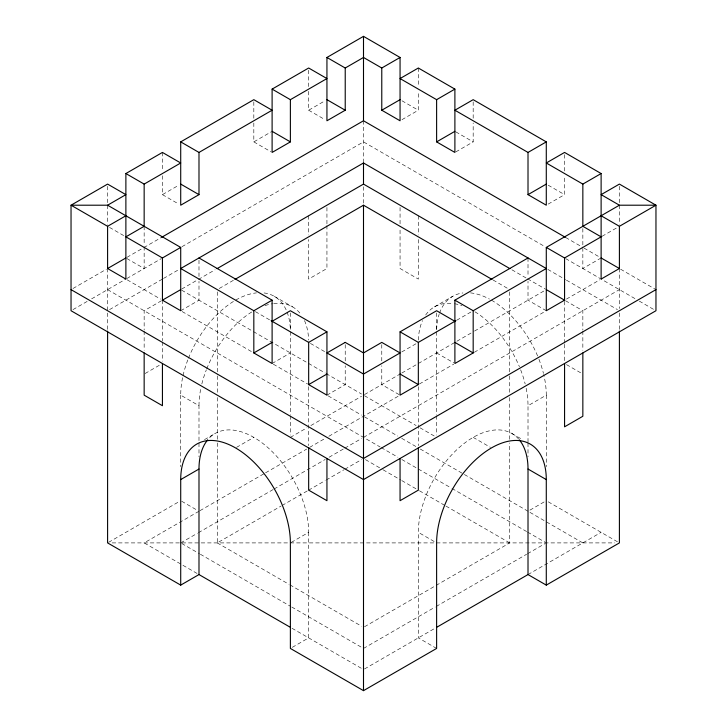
<?xml version="1.0" encoding="UTF-8"?>
<svg xmlns="http://www.w3.org/2000/svg" width="727" height="727" viewBox="0 0 727 727"><rect width="100%" height="100%" fill="white"/><g stroke="black" fill="none" stroke-linecap="round" stroke-linejoin="round"><path stroke-width="0.55" stroke-dasharray="3.63 2.73" d="M162.43 175.761L162.43 194.645L178.787 185.203M253.823 122.999L253.823 141.883L271.144 131.887M308.666 91.338L308.666 110.222L325.014 100.78M73 288.492L106.369 269.226M126.98 257.331L142.892 248.143M143.873 247.58L161.33 237.502M73 309.602L87.722 301.105M91.647 298.833L126.225 278.868M126.834 278.514L161.33 258.603M181.941 246.707L363.5 141.883L545.059 246.707M401.986 119.664L418.334 110.222L418.334 91.338M109.559 309.602L162.503 279.032M163.484 278.468L179.169 269.408M161.476 300.733L144.155 310.738L144.155 329.958M181.695 289.055L197.417 279.986M198.398 279.413L215.11 269.772M180.714 310.729L198.989 300.178L198.989 281.294M219.236 288.492L233.958 279.995M455.856 151.879L473.177 141.883L473.177 122.999M145.118 373.496L160.513 364.609M272.107 363.5L290.382 352.949M548.213 204.087L564.57 194.645L564.57 175.761M204.469 439.644L215.056 433.528M434.401 306.894L452.676 296.343M236.511 447.369L253.823 437.372M326.941 395.161L345.225 384.601L345.225 365.717M401.777 351.95L416.571 343.417M456.738 320.225L471.596 311.638M602.083 236.302L617.477 227.415M108.568 542.342L178.76 501.821M290.382 437.372L306.958 427.803M310.856 425.559L361.546 396.288M364.481 394.588L400.841 373.596M401.822 373.033L473.568 331.612M474.549 331.049L546.286 289.628M601.12 257.967L582.845 268.517L582.845 248.525M198.989 511.245L144.155 542.905L197.035 573.43M199.97 510.681L264.601 473.368M265.582 472.804L306.703 449.059M309.629 447.369L325.014 438.481M328.868 436.264L398.796 395.888M419.388 384.001L453.703 364.182M474.295 352.295L544.886 311.538M566.46 299.088L599.793 279.84M180.714 542.905L197.417 533.264M198.398 532.691L273.088 489.571M274.07 489.007L325.178 459.5M329.104 457.228L343.844 448.723M344.825 448.15L361.537 438.508M363.5 437.372L619.404 289.628M217.273 442.961L217.273 542.905L281.058 506.074M282.04 505.51L307.557 490.78M308.539 490.207L325.223 480.574M326.205 480.011L343.871 469.815M344.852 469.242L361.537 459.618M291.345 542.351L308.666 532.355A77.553 44.774 60 0 0 269.272 448.85A77.553 44.774 60 0 0 207.686 439.835M528.011 442.025L528.011 405.711L546.286 395.161A77.553 44.774 60 0 0 543.714 374.496M292.309 647.33L308.666 637.888L308.666 532.355M529.928 510.136L545.323 501.248M364.481 626.765L435.146 585.971M436.127 585.399L509.727 542.905L509.727 442.961M363.5 648.439L435.237 607.018M436.218 606.454L526.63 554.256M527.62 553.683L545.305 543.469M364.481 668.976L434.982 628.273M528.011 574.566L601.12 532.355M112.14 542.905L614.86 542.905M401.986 100.78L418.334 110.222M455.856 131.887L473.177 141.883M548.213 185.203L564.57 194.645M565.67 237.502L583.127 247.58M584.108 248.143L600.02 257.331M620.631 269.226L655.963 289.628M308.666 110.222L325.014 119.664M565.67 258.603L635.353 298.833M639.278 301.105L654 309.602M547.831 269.408L565.479 279.595M566.46 280.168L617.441 309.602M511.89 269.772L526.63 278.277M527.62 278.85L545.305 289.055M565.524 300.733L582.845 310.738L582.845 329.958M253.823 141.883L271.144 151.879M493.042 279.995L507.764 288.492M546.286 310.729L528.011 300.178L528.011 281.294M566.487 364.609L581.882 373.496M162.43 194.645L178.787 204.087M436.618 352.949L453.93 362.946M274.324 296.343L292.599 306.894M511.944 433.528L522.531 439.644M109.523 227.415L124.917 236.302M255.404 311.638L270.262 320.225M310.429 343.417L325.223 351.95M399.096 394.607L381.775 384.601L381.775 365.717M473.177 437.372L490.489 447.369M126.834 258.521L144.155 268.517L144.155 246.299M181.677 290.182L252.451 331.049M253.432 331.612L325.178 373.033M326.159 373.596L361.537 394.025M364.472 395.724L416.144 425.559M420.042 427.803L434.664 436.245M548.249 501.821L617.477 541.797M127.207 279.84L160.54 299.088M182.113 311.538L252.705 352.295M273.297 364.182L307.612 384.001M328.204 395.888L361.537 415.135M364.481 416.835L397.769 436.055M401.686 438.317L417.362 447.359M420.297 449.059L463.381 473.931M464.362 474.495L528.011 511.245M529.965 512.381L582.845 542.905M107.596 289.628L380.203 447.023M381.193 447.587L397.896 457.228M401.822 459.5L450.967 487.872M451.949 488.435L526.63 531.555M527.62 532.128L545.305 542.342M365.463 459.618L382.148 469.242M383.129 469.815L400.795 480.011M401.777 480.574L418.461 490.207M419.443 490.78L444.96 505.51M445.942 506.074L509.727 542.905M182.577 377.695A77.553 44.774 -60 0 0 180.714 395.161L198.989 405.711L198.989 442.025M518.596 438.99A77.553 44.774 -60 0 0 457.101 449.431A77.553 44.774 -60 0 0 418.334 532.355L435.655 542.351M181.677 501.248L197.072 510.136M436.618 648.439L418.334 637.888L418.334 532.355M217.273 542.905L288.91 584.272M289.891 584.835L361.537 626.201M181.695 543.469L199.38 553.683M200.37 554.256L290.782 606.454M291.763 607.018L361.537 647.303M292.018 628.273L363.5 669.54M619.404 186.312L619.404 202.978M619.404 205.205L619.404 224.334M619.404 268.517L619.404 308.512M619.404 313.001L619.404 329.985M582.845 228.532L582.845 247.416M582.845 331.085L582.845 350.305M564.57 154.66L564.57 171.318M564.57 301.314L564.57 343.144M564.57 344.28L564.57 363.5M546.286 395.161L546.286 466.652M528.011 257.967L528.011 276.851M528.011 443.161L528.011 456.774M509.727 291.9L509.727 374.814M509.727 375.95L509.727 392.98M509.727 397.524L509.727 441.825M473.177 101.889L473.177 118.556M436.618 312.955L436.618 329.613M436.618 331.839L436.618 414.681M436.618 415.817L436.618 435.1M418.334 68.011L418.334 86.895M418.334 215.755L418.334 234.975M418.334 239.501L418.334 279.077L400.059 268.517L400.059 227.815M418.334 386.646L418.334 445.66M400.059 207.468L400.059 226.688M381.775 344.616L381.775 361.274M363.5 120.773L363.5 162.993M363.5 186.775L363.5 204.896M345.225 344.616L345.225 361.274M326.941 207.468L326.941 224.425M326.941 225.552L326.941 268.517L308.666 279.077L308.666 239.501M308.666 70.228L308.666 86.895M308.666 215.755L308.666 234.975M308.666 386.646L308.666 445.66M290.382 312.955L290.382 329.613M290.382 331.839L290.382 414.681M290.382 415.817L290.382 435.1M253.823 101.889L253.823 118.556M217.273 291.9L217.273 374.814M217.273 375.95L217.273 392.98M217.273 397.524L217.273 441.825M198.989 260.184L198.989 276.851M198.989 443.161L198.989 456.774M180.714 395.161L180.714 466.652M162.43 152.434L162.43 171.318M162.43 300.178L162.43 340.89M162.43 342.017L162.43 361.237M144.155 226.306L144.155 245.19M144.155 331.085L144.155 350.305M107.596 186.312L107.596 202.978M107.596 205.205L107.596 224.334M107.596 268.517L107.596 329.985M436.654 329.513A77.553 44.774 60 0 1 439.144 314.282M439.517 313.183A77.553 44.774 60 0 1 462.917 292.954M470.469 292.881A77.553 44.774 60 0 1 489.416 299.051M491.452 300.178A77.553 44.774 60 0 1 537.707 356.203M538.943 359.256A77.553 44.774 60 0 1 543.451 373.414M418.37 340.063A77.553 44.774 60 0 1 422.514 320.571M425.686 314.973A77.553 44.774 60 0 1 453.303 303.568M454.43 303.722A77.553 44.774 60 0 1 461.954 305.594M474.949 311.792A77.553 44.774 60 0 1 519.432 366.753M520.659 369.816A77.553 44.774 60 0 1 525.176 383.974M526.139 388.245A77.553 44.774 60 0 1 528.011 405.711M264.083 292.954A77.553 44.774 -60 0 1 286.656 311.047M287.083 312.101A77.553 44.774 -60 0 1 290.346 329.513M183.04 375.568A77.553 44.774 -60 0 1 188.057 359.256M188.457 358.238A77.553 44.774 -60 0 1 256.531 292.881M273.697 303.568A77.553 44.774 -60 0 1 301.314 314.973M304.486 320.571A77.553 44.774 -60 0 1 308.63 340.063M198.989 405.711A77.553 44.774 -60 0 1 200.861 388.245M201.824 383.974A77.553 44.774 -60 0 1 206.341 369.816M206.741 368.798A77.553 44.774 -60 0 1 252.051 311.792M265.046 305.594A77.553 44.774 -60 0 1 272.57 303.722"/><path stroke-width="1.09" d="M125.88 173.544L162.43 152.434L180.714 162.984L144.155 184.095L125.88 173.544L125.88 279.077L107.596 268.517L107.596 226.306L71.037 205.205L71.037 310.729L363.5 479.584L655.963 310.729L655.963 205.205L619.404 184.095L601.12 194.645L619.404 205.205L655.963 205.205L619.404 226.306L601.12 215.755M180.714 141.883L253.823 99.672L272.107 110.222L198.989 152.434L180.714 141.883L180.714 205.205L198.989 194.645L198.989 152.434M272.107 89.112L308.666 68.011L326.941 78.561L290.382 99.672L272.107 89.112L272.107 152.434L290.382 141.883L290.382 99.672M326.941 57.46L345.225 68.011L345.225 110.222L326.941 120.773L326.941 57.46L363.5 36.35L400.059 57.46L400.059 120.773L381.775 110.222L381.775 68.011L400.059 57.46M107.596 205.205L125.88 194.645L107.596 184.095L71.037 205.205L107.596 205.205L180.714 247.416L180.714 310.729L162.43 300.178L162.43 257.967L125.88 236.857L144.155 226.306L144.155 184.095M345.225 68.011L363.5 57.46L381.775 68.011M107.596 226.306L125.88 215.755M107.596 268.517L125.88 257.967M161.521 237.384L363.5 120.773L565.479 237.384M381.775 110.222L400.059 99.672M162.43 257.967L180.714 247.416M436.618 99.672L454.893 89.112L454.893 152.434L436.618 141.883L436.618 99.672L400.059 78.561L418.334 68.011L454.893 89.112M473.177 310.729L473.177 352.949L454.893 363.5L454.893 300.178L473.177 310.729L546.286 268.517L363.5 162.984L180.714 268.517L253.823 310.729L272.107 300.178L272.107 363.5L253.823 352.949L253.823 310.729M162.43 300.178L180.714 289.628M217.073 268.636L363.5 184.095L509.927 268.636M436.618 141.883L454.893 131.333M234.939 279.432L363.5 205.205L492.061 279.432M528.011 152.434L546.286 141.883L546.286 205.205L528.011 194.645L528.011 152.434L454.893 110.222L473.177 99.672L546.286 141.883M272.107 321.289L290.382 310.729L326.941 331.839L326.941 395.161L308.666 384.601L308.666 342.39L326.941 331.839M253.823 352.949L272.107 342.39M528.011 194.645L546.286 184.095M601.12 173.544L564.57 152.434L546.286 162.984L582.845 184.095L601.12 173.544L601.12 279.077L619.404 268.517L619.404 226.306M308.666 384.601L326.941 374.051M400.059 331.839L418.334 342.39L418.334 384.601L400.059 395.161L400.059 331.839L436.618 310.729L454.893 321.289M454.893 300.178L528.011 257.967M582.845 184.095L582.845 226.306L601.12 236.857L564.57 257.967L564.57 300.178L546.286 310.729L546.286 247.416L619.404 205.205M290.055 627.147L198.989 574.566L180.714 585.117L180.714 479.584L198.989 469.033A77.553 44.774 60 0 1 207.686 439.835M418.334 342.39L455.874 320.716M655.963 289.628L363.5 458.473L71.037 289.628M436.945 627.147L528.011 574.566L546.286 585.117L619.404 542.905L619.404 331.121M180.714 479.584A77.553 44.774 60 0 1 235.548 447.923A77.553 44.774 60 0 1 290.382 542.905L290.382 648.439L363.5 690.65L436.618 648.439L436.618 542.905A77.553 44.774 -60 0 1 491.452 447.923A77.553 44.774 -60 0 1 546.286 479.584L546.286 585.117M326.941 99.672L345.225 110.222M601.12 257.967L619.404 268.517M546.286 247.416L564.57 257.967M272.107 131.333L290.382 141.883M546.286 289.628L564.57 300.178M180.714 184.095L198.989 194.645M454.893 342.39L473.177 352.949M198.989 257.967L272.107 300.178M400.059 374.051L418.334 384.601M271.126 320.716L308.666 342.39M519.314 439.835A77.553 44.774 -60 0 1 528.011 469.033L546.286 479.584M180.714 585.117L107.596 542.905L107.596 331.121M582.845 352.949L582.845 416.262L564.57 426.822L564.57 363.5M528.011 469.033L528.011 574.566M418.334 447.923L418.334 490.134L400.059 500.694L400.059 458.473M363.5 36.35L363.5 120.491M363.5 162.984L363.5 184.095M363.5 205.205L363.5 690.65M326.941 458.473L326.941 500.694L308.666 490.134L308.666 447.923M198.989 469.033L198.989 574.566M162.43 363.5L162.43 405.711L144.155 395.161L144.155 352.949M345.225 342.39L326.941 352.94L363.5 374.051L400.059 352.94L381.775 342.39L363.5 352.94L345.225 342.39"/></g></svg>
